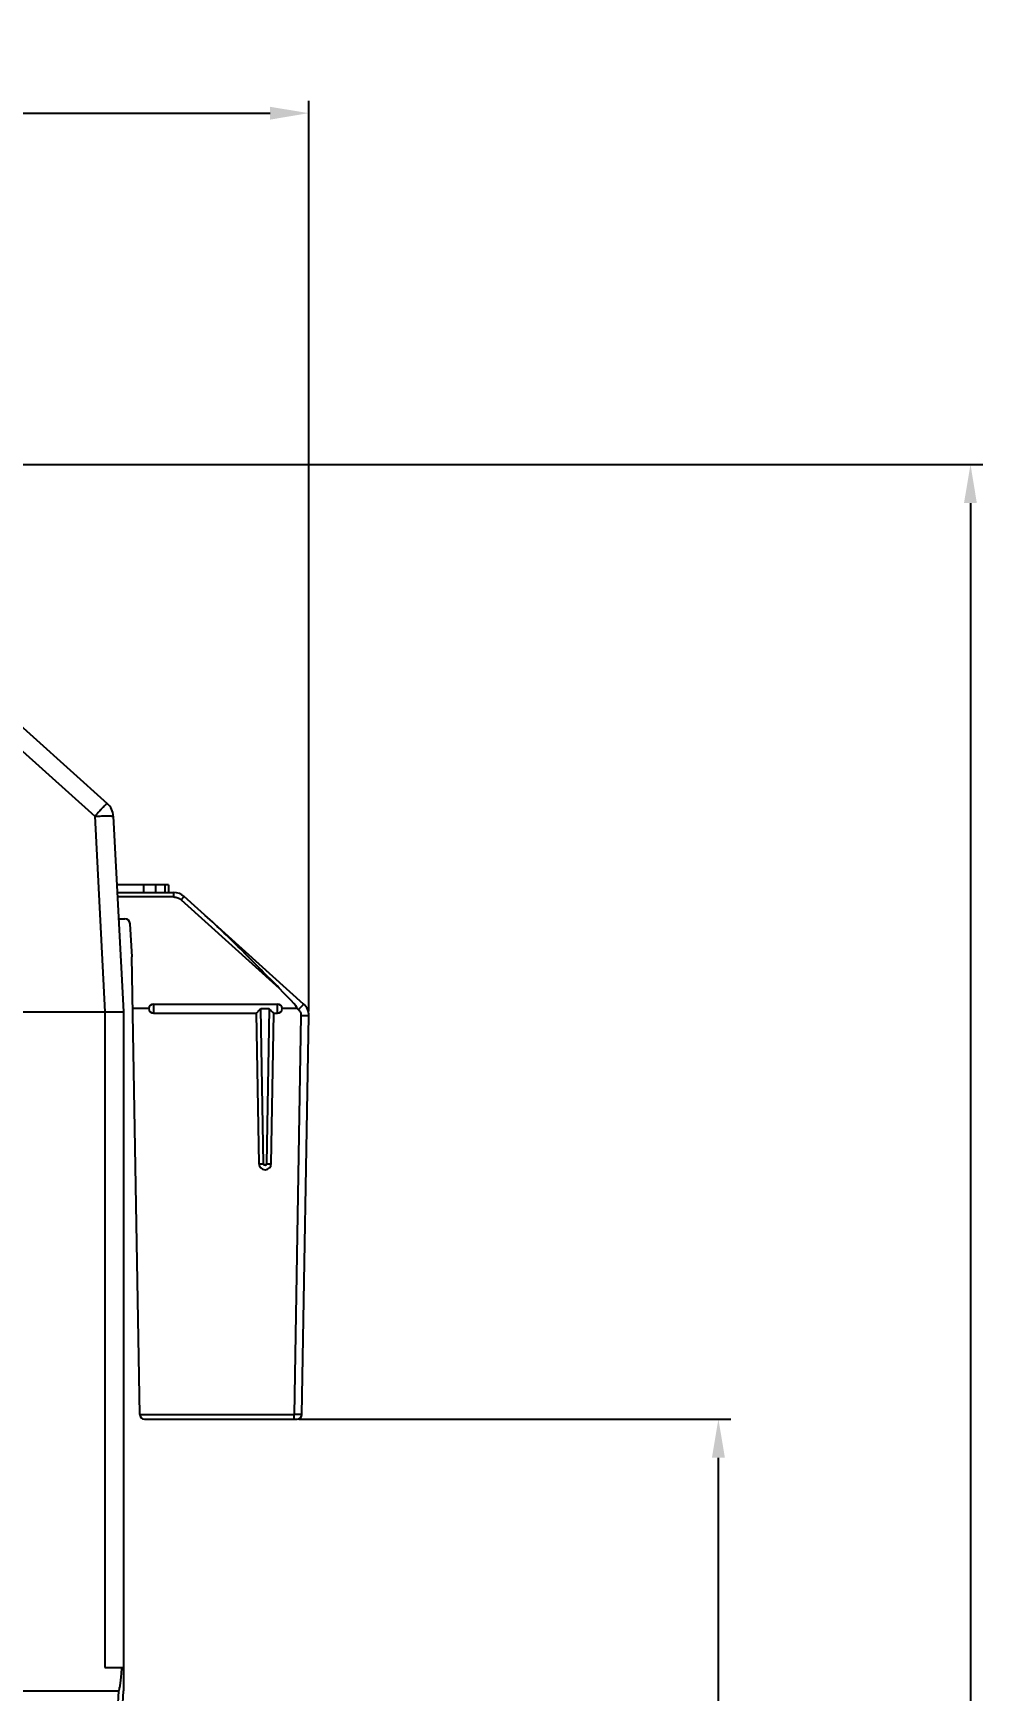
# Model space of a CAD drawing. Header units: millimetres. Extents: x 5329 to 6973, y -914 to -356.
# Drawn here: x 6636.1 to 6697.4, y -675.1 to -568.1 of the extents above; entities that cross this region are included whole.
import ezdxf

# ---------------------------------------------------------------- set-up
doc = ezdxf.new("R2010")
doc.units = ezdxf.units.MM
doc.header["$PDMODE"] = 3
doc.header["$PDSIZE"] = 1
doc.layers.get('0').update_dxf_attribs({"linetype": 'CONTINUOUS'})
doc.layers.get('Defpoints').update_dxf_attribs({"linetype": 'CONTINUOUS'})
doc.layers.add('Dim', color=1, linetype='CONTINUOUS')
doc.styles.add('OMI-1', font='arial.ttf', dxfattribs={"oblique": 1})
doc.dimstyles.new('1', dxfattribs={"dimtxt": 4, "dimasz": 2.5, "dimexe": 0.8, "dimexo": 0.3, "dimgap": 0.5, "dimtad": 1, "dimtoh": 1, "dimdec": 1, "dimzin": 0, "dimdsep": 46, "dimtxsty": 'OMI-1', "dimcen": 0, "dimclrd": 256, "dimclre": 256, "dimclrt": 256, "dimadec": 0, "dimazin": 0, "dimtfac": 0.8, "dimtdec": 1, "dimtix": 1, "dimtmove": 0, "dimatfit": 3, "dimfxl": 1, "dimtolj": 1, "dimtzin": 0, "dimarcsym": 0})

# ---------------------------------------------------------------- blocks, each defined once
blk = doc.blocks.new('*D6100')
at = {"layer": 'Defpoints', "color": 0}
for p in [(6653.9, -573.24), (6425.68, -626.76), (6653.9, -631.52)]:
    blk.add_point(p, dxfattribs=at)
at = {"layer": 'Dim', "lineweight": -2}
for p, q in [((6425.68, -626.46), (6425.68, -572.44)), ((6653.9, -631.22), (6653.9, -572.44)), ((6428.18, -573.24), (6651.4, -573.24))]:
    blk.add_line(p, q, dxfattribs=at)
at = {"layer": 'Dim'}
for points in [[(6428.18, -572.83), (6428.18, -573.66), (6425.68, -573.24)], [(6651.4, -573.66), (6651.4, -572.83), (6653.9, -573.24)]]:
    blk.add_solid(points, dxfattribs=at)
at = {"layer": 'Dim', "insert": (6539.79, -570.7), "char_height": 4, "attachment_point": 5, "style": 'OMI-1'}
blk.add_mtext('\\A1;228.2', dxfattribs=at)
blk = doc.blocks.new('*D6102')
at = {"layer": 'Defpoints', "color": 0}
for p in [(6652.95, -657.56), (6680.34, -657.56), (6656.95, -770.81)]:
    blk.add_point(p, dxfattribs=at)
at = {"layer": 'Dim', "lineweight": -2}
for p, q in [((6653.25, -657.56), (6681.14, -657.56)), ((6680.34, -768.31), (6680.34, -660.06)), ((6657.25, -770.81), (6681.14, -770.81))]:
    blk.add_line(p, q, dxfattribs=at)
at = {"layer": 'Dim'}
for points in [[(6680.76, -660.06), (6679.92, -660.06), (6680.34, -657.56)], [(6679.92, -768.31), (6680.76, -768.31), (6680.34, -770.81)]]:
    blk.add_solid(points, dxfattribs=at)
at = {"layer": 'Dim', "insert": (6677.8, -712.93), "char_height": 4, "attachment_point": 5, "rotation": 90, "style": 'OMI-1'}
blk.add_mtext('\\A1;\\A1;113.3', dxfattribs=at)
blk = doc.blocks.new('*D6103')
at = {"layer": 'Defpoints', "color": 0}
for p in [(6580.45, -595.92), (6681.14, -770.81), (6696.61, -770.81)]:
    blk.add_point(p, dxfattribs=at)
at = {"layer": 'Dim', "lineweight": -2}
for p, q in [((6580.75, -595.92), (6697.41, -595.92)), ((6696.61, -598.42), (6696.61, -768.31)), ((6681.44, -770.81), (6697.41, -770.81))]:
    blk.add_line(p, q, dxfattribs=at)
at = {"layer": 'Dim'}
for points in [[(6697.02, -598.42), (6696.19, -598.42), (6696.61, -595.92)], [(6696.19, -768.31), (6697.02, -768.31), (6696.61, -770.81)]]:
    blk.add_solid(points, dxfattribs=at)
at = {"layer": 'Dim', "insert": (6694.06, -684.43), "char_height": 4, "attachment_point": 5, "rotation": 90, "style": 'OMI-1'}
blk.add_mtext('\\A1;\\A1;175.0', dxfattribs=at)

msp = doc.modelspace()

# ---------------------------------------------------------------- linework, layer by layer
at = {"color": 7, "linetype": 'Continuous'}
for p, q in [((6628.89, -607.01), (6640.89, -617.81)), ((6630.91, -610.38), (6640.09, -618.64)), ((6640.09, -618.64), (6640.75, -631.26)), ((6641.28, -618.64), (6641.95, -631.26)), ((6644.84, -623.06), (6641.52, -623.06)), ((6641.54, -623.56), (6645.19, -623.56)), ((6645.19, -623.85), (6641.56, -623.85)), ((6643.23, -623.06), (6643.24, -623.56)), ((6644.01, -623.06), (6644.01, -623.56)), ((6644.61, -623.06), (6644.61, -623.56)), ((6644.84, -623.06), (6644.84, -623.56)), ((6645.19, -623.85), (6645.19, -623.56)), ((6653.57, -630.76), (6645.86, -623.81)), ((6645.66, -624.03), (6652, -629.74)), ((6641.63, -625.26), (6642.02, -625.26)), ((6642.36, -625.59), (6642.48, -627.71)), ((6642.99, -657.26), (6642.48, -627.71)), ((6434.95, -631.26), (6641.95, -631.26)), ((6640.75, -631.26), (6640.75, -673.61)), ((6641.95, -631.26), (6641.95, -675.11)), ((6643.58, -631.06), (6642.53, -631.06)), ((6643.88, -630.76), (6651.88, -630.76)), ((6643.88, -630.76), (6643.88, -631.36)), ((6643.88, -631.36), (6650.51, -631.36)), ((6650.51, -631.36), (6650.68, -641.07)), ((6651.35, -631.07), (6650.8, -631.07)), ((6650.98, -641.07), (6650.8, -631.07)), ((6651.35, -631.07), (6651.18, -641.07)), ((6651.48, -641.07), (6651.64, -631.36)), ((6651.64, -631.36), (6651.88, -631.36)), ((6651.88, -631.36), (6651.88, -630.76)), ((6653.15, -631.06), (6652.18, -631.06)), ((6653.15, -631.06), (6653.24, -631.14)), ((6653.4, -631.52), (6652.95, -657.26)), ((6653.45, -657.26), (6653.9, -631.52)), ((6642.99, -657.26), (6652.95, -657.26)), ((6643.29, -657.56), (6653.15, -657.56)), ((6652.95, -657.56), (6652.95, -657.26)), ((6640.75, -673.61), (6641.95, -673.61)), ((6435.25, -675.11), (6641.65, -675.11)), ((6641.28, -682.11), (6641.65, -675.11)), ((6641.58, -682.11), (6641.95, -675.11))]:
    msp.add_line(p, q, dxfattribs=at)
for centre, radius, start, end in [((6640.09, -618.7), 1.2, 3, 48), ((6645.19, -624.56), 1, 48, 90), ((6642.02, -625.61), 0.35, 3, 90), ((6643.88, -631.06), 0.3, 90, 270), ((6651.88, -631.06), 0.3, 270, 90), ((6652.9, -631.5), 1, 359, 48), ((6651.08, -641.06), 0.4, 181, 359), ((6651.08, -641.07), 0.1, 180.9952, 359.003), ((6643.29, -657.26), 0.3, 181, 270), ((6653.15, -657.26), 0.3, 270.0011, 359.0003), ((6618.45, -671.77), 23.47, 353.1867, 354.1406), ((6593.91, -669.23), 48.14, 354.1165, 354.7831)]:
    msp.add_arc(centre, radius, start, end, dxfattribs=at)
msp.add_ellipse((6637.25, -616.74), major_axis=(15.91, -14.32), ratio=0.023354, start_param=-0.025947, end_param=0.407046, dxfattribs=at)
for points, knots in [([(6640.89, -617.81), (6640.89, -617.81), (6640.88, -617.82), (6640.86, -617.83), (6640.81, -617.88), (6640.73, -617.95), (6640.64, -618.05), (6640.52, -618.17), (6640.33, -618.37), (6640.19, -618.53), (6640.09, -618.64)], [0, 0, 0, 0, 0.005908, 0.020561, 0.077128, 0.168836, 0.29216, 0.442793, 0.615353, 1, 1, 1, 1]), ([(6640.09, -618.64), (6640.24, -618.63), (6640.46, -618.62), (6640.74, -618.62), (6640.92, -618.61), (6641.07, -618.62), (6641.18, -618.62), (6641.24, -618.63), (6641.28, -618.63), (6641.28, -618.64)], [0, 0, 0, 0, 0.381273, 0.553555, 0.704474, 0.82842, 0.9209, 0.978308, 1, 1, 1, 1]), ([(6645.19, -623.85), (6645.28, -623.85), (6645.45, -623.88), (6645.6, -623.98), (6645.66, -624.03)], [0, 0, 0, 0, 0.500009, 1, 1, 1, 1]), ([(6645.86, -623.81), (6645.86, -623.81), (6645.86, -623.82), (6645.86, -623.82), (6645.85, -623.82), (6645.84, -623.83), (6645.82, -623.85), (6645.8, -623.88), (6645.77, -623.91), (6645.72, -623.96), (6645.69, -624), (6645.66, -624.03)], [0, 0, 0, 0, 0.004962, 0.019372, 0.043123, 0.076044, 0.168208, 0.292146, 0.443375, 0.616328, 1, 1, 1, 1]), ([(6652, -629.74), (6651.21, -628.95), (6649.65, -627.35), (6648.05, -625.78), (6647.22, -625.04)], [0, 0, 0, 0, 0.500658, 1, 1, 1, 1]), ([(6650.51, -631.36), (6650.51, -631.36), (6650.51, -631.36), (6650.52, -631.35), (6650.53, -631.34), (6650.54, -631.33), (6650.57, -631.3), (6650.61, -631.26), (6650.66, -631.21), (6650.72, -631.15), (6650.77, -631.1), (6650.8, -631.07)], [0, 0, 0, 0, 0.007237, 0.027908, 0.060775, 0.104355, 0.216612, 0.352472, 0.503506, 0.664247, 1, 1, 1, 1]), ([(6651.64, -631.36), (6651.64, -631.36), (6651.64, -631.36), (6651.64, -631.35), (6651.63, -631.34), (6651.61, -631.33), (6651.58, -631.3), (6651.54, -631.26), (6651.49, -631.21), (6651.43, -631.15), (6651.38, -631.1), (6651.35, -631.07)], [0, 0, 0, 0, 0.007217, 0.027853, 0.060715, 0.104318, 0.216603, 0.352455, 0.503481, 0.664236, 1, 1, 1, 1]), ([(6653.24, -631.14), (6653.28, -631.09), (6653.34, -631.02), (6653.42, -630.93), (6653.47, -630.87), (6653.51, -630.83), (6653.54, -630.8), (6653.56, -630.78), (6653.57, -630.77), (6653.57, -630.76), (6653.57, -630.76), (6653.57, -630.76)], [0, 0, 0, 0, 0.381539, 0.554396, 0.705985, 0.830558, 0.923367, 0.956527, 0.980464, 0.994997, 1, 1, 1, 1]), ([(6653.24, -631.14), (6653.29, -631.19), (6653.38, -631.3), (6653.4, -631.45), (6653.4, -631.52)], [0, 0, 0, 0, 0.500012, 1, 1, 1, 1]), ([(6653.9, -631.52), (6653.9, -631.52), (6653.9, -631.52), (6653.89, -631.52), (6653.88, -631.52), (6653.85, -631.52), (6653.81, -631.52), (6653.75, -631.52), (6653.68, -631.52), (6653.56, -631.52), (6653.47, -631.52), (6653.4, -631.52)], [0, 0, 0, 0, 0.005135, 0.019644, 0.043496, 0.076531, 0.168946, 0.29312, 0.444492, 0.6174, 1, 1, 1, 1]), ([(6650.68, -641.07), (6650.68, -641.07), (6650.69, -641.07), (6650.7, -641.07), (6650.73, -641.07), (6650.77, -641.07), (6650.81, -641.07), (6650.88, -641.07), (6650.94, -641.07), (6650.98, -641.07)], [0, 0, 0, 0, 0.017075, 0.07057, 0.163677, 0.293206, 0.453087, 0.63206, 1, 1, 1, 1]), ([(6651.18, -641.07), (6651.21, -641.07), (6651.27, -641.07), (6651.34, -641.07), (6651.38, -641.07), (6651.42, -641.07), (6651.45, -641.07), (6651.46, -641.07), (6651.48, -641.07), (6651.48, -641.07)], [0, 0, 0, 0, 0.36794, 0.546913, 0.706794, 0.836322, 0.92943, 0.982925, 1, 1, 1, 1]), ([(6653.45, -657.26), (6653.45, -657.26), (6653.45, -657.26), (6653.44, -657.26), (6653.43, -657.26), (6653.41, -657.26), (6653.36, -657.26), (6653.3, -657.26), (6653.23, -657.26), (6653.11, -657.26), (6653.02, -657.26), (6652.95, -657.26)], [0, 0, 0, 0, 0.004959, 0.01942, 0.043258, 0.076297, 0.168786, 0.293047, 0.444483, 0.6174, 1, 1, 1, 1]), ([(6641.65, -675.11), (6641.66, -675.09), (6641.67, -675.05), (6641.69, -674.97), (6641.7, -674.91), (6641.71, -674.87)], [0, 0, 0, 0, 0.247252, 0.498116, 1, 1, 1, 1])]:
    msp.add_open_spline(points, degree=3, knots=knots, dxfattribs=at)
msp.add_open_spline([(6641.71, -674.87), (6641.73, -674.76), (6641.74, -674.66), (6641.75, -674.55)], degree=3, dxfattribs=at)

# ---------------------------------------------------------------- dimensions: what is measured, and where the dimension line sits
at = {"layer": 'Dim'}
dim = msp.add_linear_dim(base=(6653.9, -573.24), p1=(6425.68, -626.76), p2=(6653.9, -631.52), dimstyle='1', dxfattribs=at)
dim.commit()
dim.dimension.update_dxf_attribs({"geometry": '*D6100', "text_midpoint": (6539.79, -570.7)})
for base, p1, p2, text, picture, middle in [((6696.61, -770.81), (6580.45, -595.92), (6681.14, -770.81), '\\A1;175.0', '*D6103', (6696.61, -684.43)), ((6680.34, -657.56), (6656.95, -770.81), (6652.95, -657.56), '\\A1;113.3', '*D6102', (6680.34, -712.93))]:
    dim = msp.add_linear_dim(base=base, p1=p1, p2=p2, angle=90, text=text, dimstyle='1', override={"dimtxsty": 'OMI-1'}, dxfattribs=at)
    dim.commit()
    dim.dimension.update_dxf_attribs({"geometry": picture, "text_midpoint": middle, "dimtype": 160})

doc.saveas('drawing.dxf')
